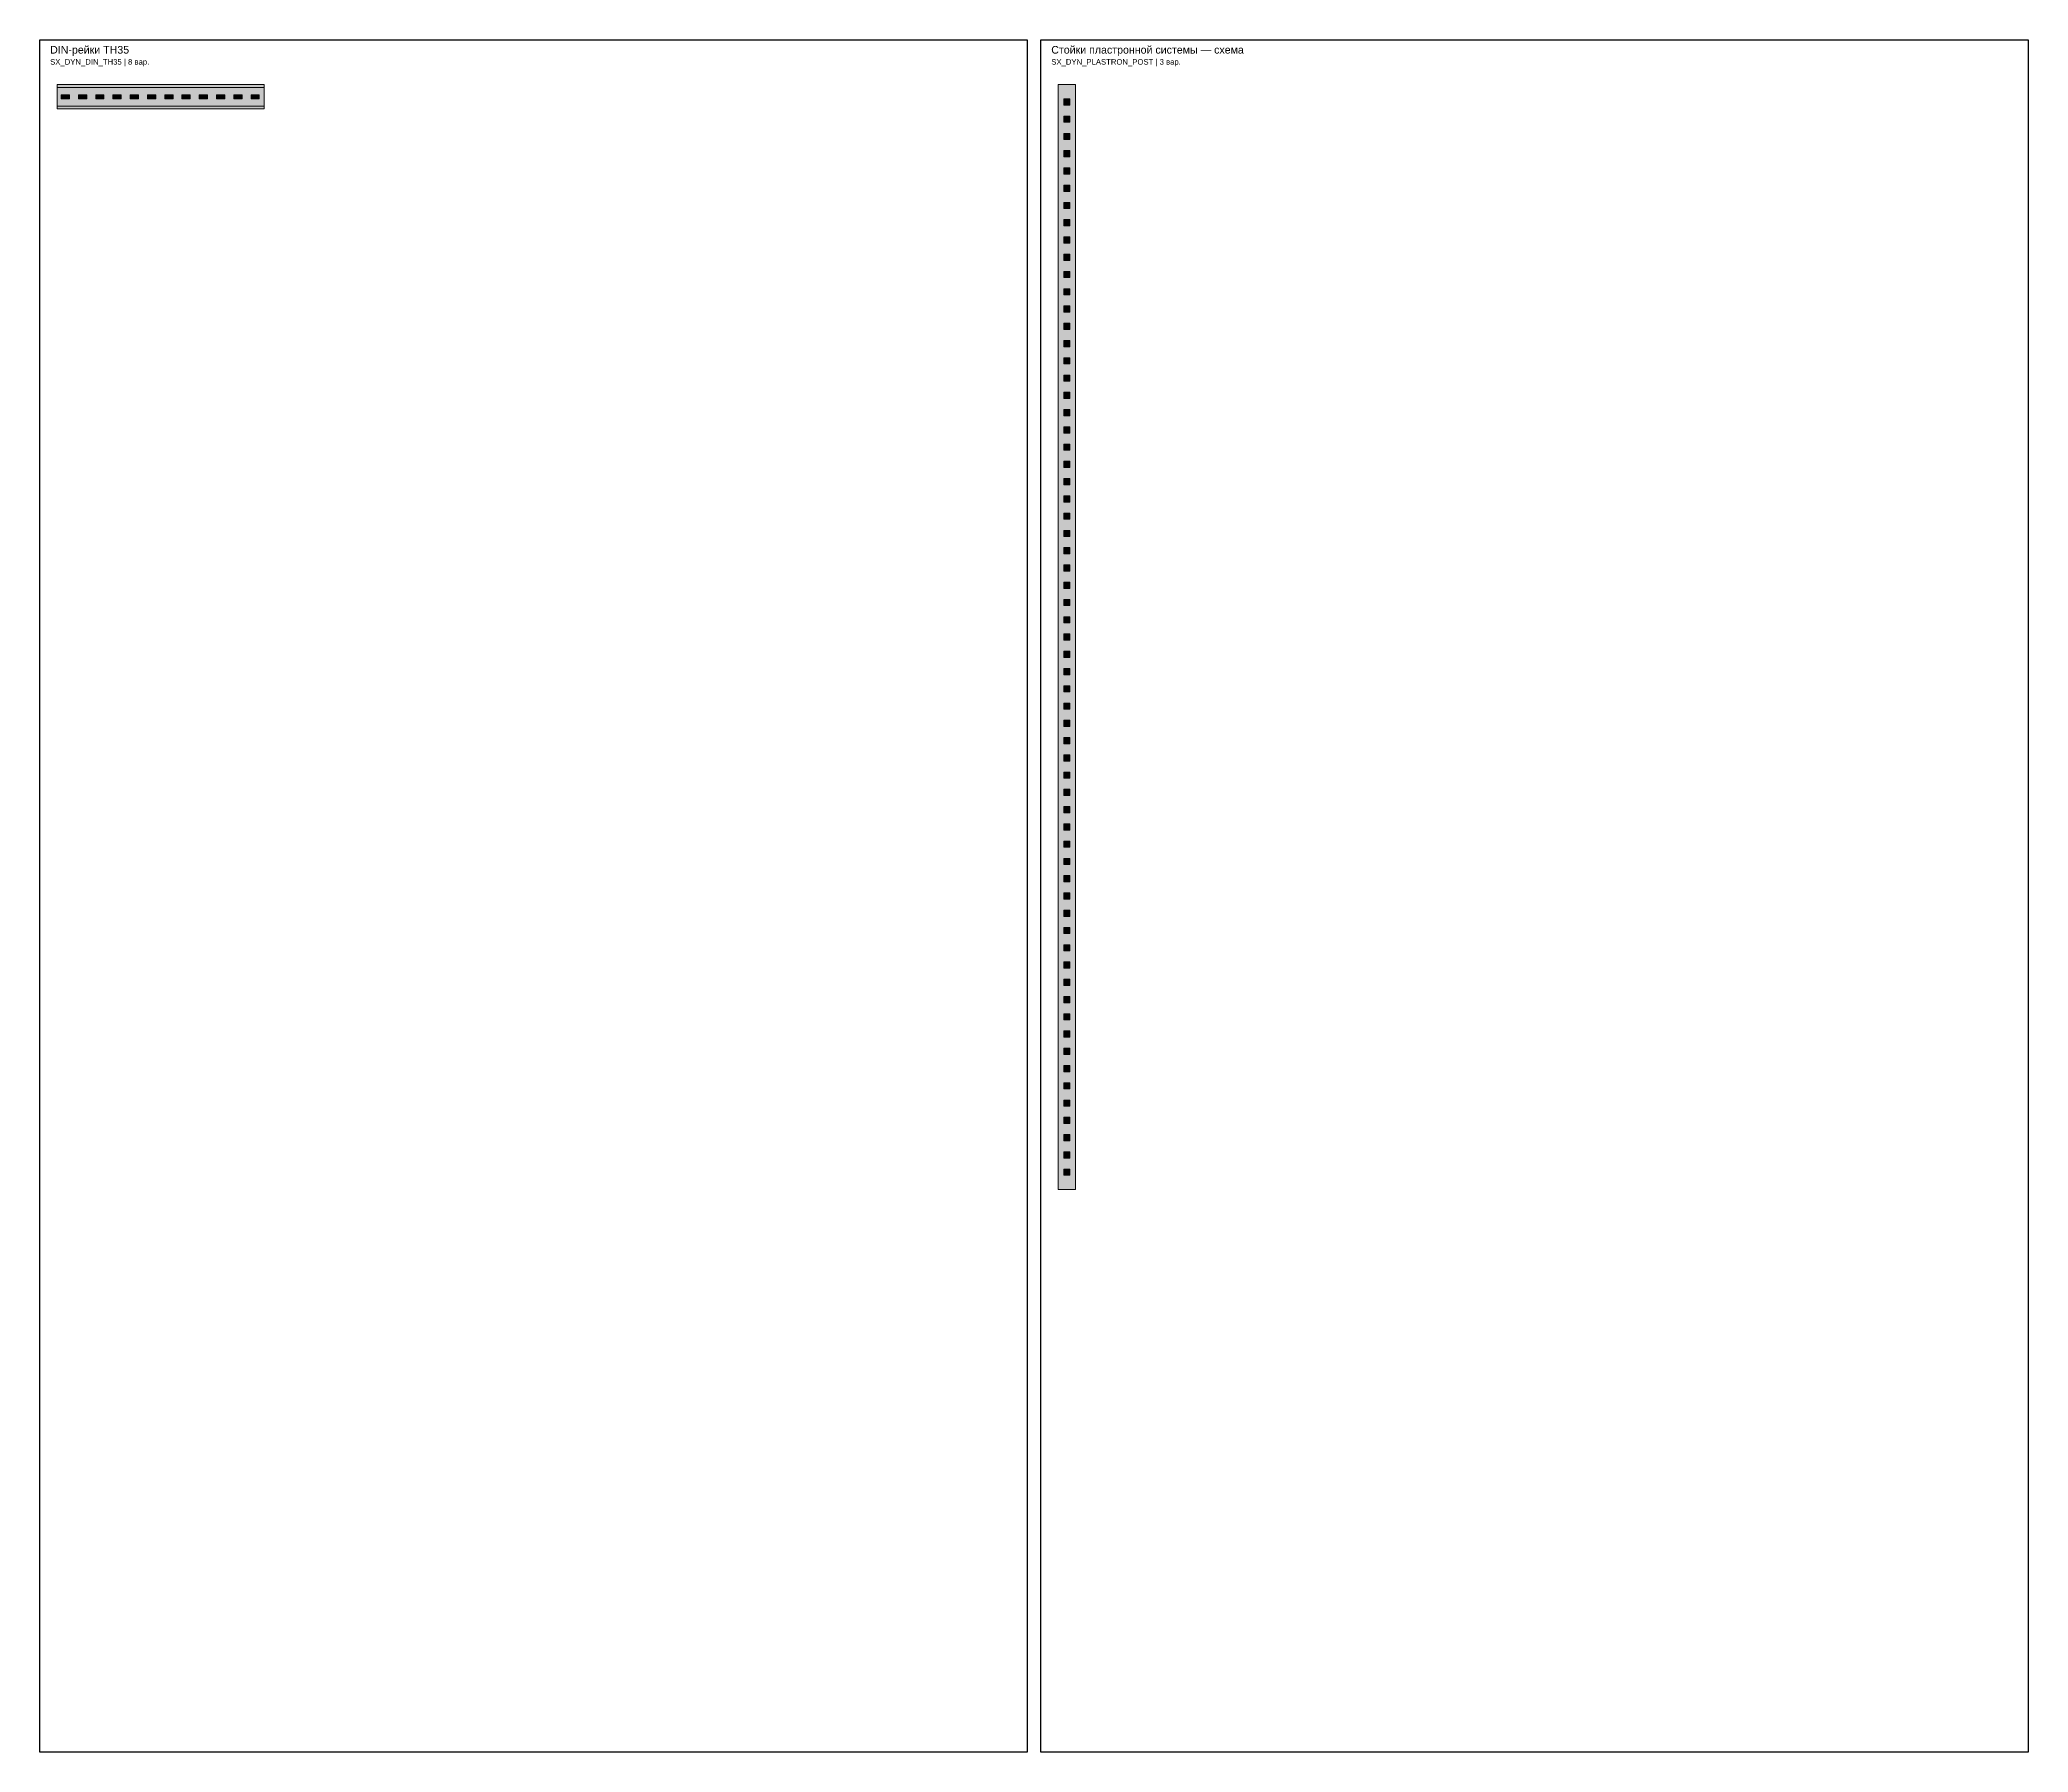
# Model space of a CAD drawing. Header units: millimetres. Extents: x 27500 to 33280, y -10980 to 420.
# Drawn here: x 27500 to 30380, y -10980 to -8500 of the extents above; entities that cross this region are included whole.
import ezdxf

# ---------------------------------------------------------------- set-up
doc = ezdxf.new("R2010")
doc.units = ezdxf.units.MM
for name, color, linetype, lineweight, true_color in [('CQEN_DETAIL', 7, 'Continuous', 5, 0x464d50), ('CQEN_HARDWARE', 7, 'Continuous', 5, 0x848c8f), ('CT_DETAIL', 7, 'Continuous', 5, 0x34393c), ('DIN_LAYOUT', 7, 'Continuous', 5, 0xacb5ba)]:
    doc.layers.add(name, color=color, linetype=linetype, lineweight=lineweight, true_color=true_color)
doc.layers.add('LAYOUT_PARAMETERS', color=7, linetype='Continuous', plot=False)
doc.styles.add('LAYOUT_CONTACTOR_ARIAL', font='arial.ttf')
doc.styles.get("Standard").update_dxf_attribs({"font": 'arial.ttf'})
doc.styles.add('SX_DYNAMIC_ARIAL', font='arial.ttf')

# ---------------------------------------------------------------- blocks, each defined once
blk = doc.blocks.new('SX_DYN_DIN_TH35_G001')
at = {"layer": 'CQEN_DETAIL'}
for points in [[(6, -3), (18, -3), (18, 3), (6, 3)], [(31, -3), (43, -3), (43, 3), (31, 3)], [(56, -3), (68, -3), (68, 3), (56, 3)], [(81, -3), (93, -3), (93, 3), (81, 3)], [(106, -3), (118, -3), (118, 3), (106, 3)], [(131, -3), (143, -3), (143, 3), (131, 3)], [(156, -3), (168, -3), (168, 3), (156, 3)], [(181, -3), (193, -3), (193, 3), (181, 3)], [(206, -3), (218, -3), (218, 3), (206, 3)], [(231, -3), (243, -3), (243, 3), (231, 3)], [(256, -3), (268, -3), (268, 3), (256, 3)], [(281, -3), (293, -3), (293, 3), (281, 3)]]:
    blk.add_hatch(color=256, dxfattribs=at).paths.add_polyline_path(points)
at = {"layer": 'DIN_LAYOUT'}
blk.add_hatch(color=256, dxfattribs=at).paths.add_polyline_path([(0, -17.5), (300, -17.5), (300, 17.5), (0, 17.5)])
at = {"layer": 'CQEN_DETAIL'}
for p, q in [((0, 13.5), (300, 13.5)), ((0, -13.5), (300, -13.5))]:
    blk.add_line(p, q, dxfattribs=at)
for points in [[(6, -3), (18, -3), (18, 3), (6, 3)], [(31, -3), (43, -3), (43, 3), (31, 3)], [(56, -3), (68, -3), (68, 3), (56, 3)], [(81, -3), (93, -3), (93, 3), (81, 3)], [(106, -3), (118, -3), (118, 3), (106, 3)], [(131, -3), (143, -3), (143, 3), (131, 3)], [(156, -3), (168, -3), (168, 3), (156, 3)], [(181, -3), (193, -3), (193, 3), (181, 3)], [(206, -3), (218, -3), (218, 3), (206, 3)], [(231, -3), (243, -3), (243, 3), (231, 3)], [(256, -3), (268, -3), (268, 3), (256, 3)], [(281, -3), (293, -3), (293, 3), (281, 3)]]:
    blk.add_lwpolyline(points, close=True, dxfattribs=at)
at = {"layer": 'CT_DETAIL'}
blk.add_lwpolyline([(0, -17.5), (300, -17.5), (300, 17.5), (0, 17.5)], close=True, dxfattribs=at)
blk = doc.blocks.new('*U500')
blk.add_blockref('SX_DYN_DIN_TH35_G001', (0, 0))
at = {"flags": 1}
for tag in ['WIDTH_MM', 'MODEL', 'SOURCE_BLOCK']:
    blk.add_attdef(tag, (0, 0), '', height=1, dxfattribs=at)
at = {"layer": 'LAYOUT_PARAMETERS', "style": 'LAYOUT_CONTACTOR_ARIAL', "flags": 1}
for tag in ['GRID_MM', 'PROFILE', 'LENGTH_MM', 'HEIGHT_MM', 'DEPTH_MM', 'NOTE']:
    blk.add_attdef(tag, (0, 0), '', height=1.7, dxfattribs=at)
blk = doc.blocks.new('SX_DYN_PLASTRON_POST_G001')
at = {"layer": 'CQEN_DETAIL'}
for points in [[(8, 1570.5), (17, 1570.5), (17, 1579.5), (8, 1579.5)], [(8, 1545.5), (17, 1545.5), (17, 1554.5), (8, 1554.5)], [(8, 1520.5), (17, 1520.5), (17, 1529.5), (8, 1529.5)], [(8, 1495.5), (17, 1495.5), (17, 1504.5), (8, 1504.5)], [(8, 1470.5), (17, 1470.5), (17, 1479.5), (8, 1479.5)], [(8, 1445.5), (17, 1445.5), (17, 1454.5), (8, 1454.5)], [(8, 1420.5), (17, 1420.5), (17, 1429.5), (8, 1429.5)], [(8, 1395.5), (17, 1395.5), (17, 1404.5), (8, 1404.5)], [(8, 1370.5), (17, 1370.5), (17, 1379.5), (8, 1379.5)], [(8, 1345.5), (17, 1345.5), (17, 1354.5), (8, 1354.5)], [(8, 1320.5), (17, 1320.5), (17, 1329.5), (8, 1329.5)], [(8, 1295.5), (17, 1295.5), (17, 1304.5), (8, 1304.5)], [(8, 1270.5), (17, 1270.5), (17, 1279.5), (8, 1279.5)], [(8, 1245.5), (17, 1245.5), (17, 1254.5), (8, 1254.5)], [(8, 1220.5), (17, 1220.5), (17, 1229.5), (8, 1229.5)], [(8, 1195.5), (17, 1195.5), (17, 1204.5), (8, 1204.5)], [(8, 1170.5), (17, 1170.5), (17, 1179.5), (8, 1179.5)], [(8, 1145.5), (17, 1145.5), (17, 1154.5), (8, 1154.5)], [(8, 1120.5), (17, 1120.5), (17, 1129.5), (8, 1129.5)], [(8, 1095.5), (17, 1095.5), (17, 1104.5), (8, 1104.5)], [(8, 1070.5), (17, 1070.5), (17, 1079.5), (8, 1079.5)], [(8, 1045.5), (17, 1045.5), (17, 1054.5), (8, 1054.5)], [(8, 1020.5), (17, 1020.5), (17, 1029.5), (8, 1029.5)], [(8, 995.5), (17, 995.5), (17, 1004.5), (8, 1004.5)], [(8, 970.5), (17, 970.5), (17, 979.5), (8, 979.5)], [(8, 945.5), (17, 945.5), (17, 954.5), (8, 954.5)], [(8, 920.5), (17, 920.5), (17, 929.5), (8, 929.5)], [(8, 895.5), (17, 895.5), (17, 904.5), (8, 904.5)], [(8, 870.5), (17, 870.5), (17, 879.5), (8, 879.5)], [(8, 845.5), (17, 845.5), (17, 854.5), (8, 854.5)], [(8, 820.5), (17, 820.5), (17, 829.5), (8, 829.5)], [(8, 795.5), (17, 795.5), (17, 804.5), (8, 804.5)], [(8, 770.5), (17, 770.5), (17, 779.5), (8, 779.5)], [(8, 745.5), (17, 745.5), (17, 754.5), (8, 754.5)], [(8, 720.5), (17, 720.5), (17, 729.5), (8, 729.5)], [(8, 695.5), (17, 695.5), (17, 704.5), (8, 704.5)], [(8, 670.5), (17, 670.5), (17, 679.5), (8, 679.5)], [(8, 645.5), (17, 645.5), (17, 654.5), (8, 654.5)], [(8, 620.5), (17, 620.5), (17, 629.5), (8, 629.5)], [(8, 595.5), (17, 595.5), (17, 604.5), (8, 604.5)], [(8, 570.5), (17, 570.5), (17, 579.5), (8, 579.5)], [(8, 545.5), (17, 545.5), (17, 554.5), (8, 554.5)], [(8, 520.5), (17, 520.5), (17, 529.5), (8, 529.5)], [(8, 495.5), (17, 495.5), (17, 504.5), (8, 504.5)], [(8, 470.5), (17, 470.5), (17, 479.5), (8, 479.5)], [(8, 445.5), (17, 445.5), (17, 454.5), (8, 454.5)], [(8, 420.5), (17, 420.5), (17, 429.5), (8, 429.5)], [(8, 395.5), (17, 395.5), (17, 404.5), (8, 404.5)], [(8, 370.5), (17, 370.5), (17, 379.5), (8, 379.5)], [(8, 345.5), (17, 345.5), (17, 354.5), (8, 354.5)], [(8, 320.5), (17, 320.5), (17, 329.5), (8, 329.5)], [(8, 295.5), (17, 295.5), (17, 304.5), (8, 304.5)], [(8, 270.5), (17, 270.5), (17, 279.5), (8, 279.5)], [(8, 245.5), (17, 245.5), (17, 254.5), (8, 254.5)], [(8, 220.5), (17, 220.5), (17, 229.5), (8, 229.5)], [(8, 195.5), (17, 195.5), (17, 204.5), (8, 204.5)], [(8, 170.5), (17, 170.5), (17, 179.5), (8, 179.5)], [(8, 145.5), (17, 145.5), (17, 154.5), (8, 154.5)], [(8, 120.5), (17, 120.5), (17, 129.5), (8, 129.5)], [(8, 95.5), (17, 95.5), (17, 104.5), (8, 104.5)], [(8, 70.5), (17, 70.5), (17, 79.5), (8, 79.5)], [(8, 45.5), (17, 45.5), (17, 54.5), (8, 54.5)], [(8, 20.5), (17, 20.5), (17, 29.5), (8, 29.5)]]:
    blk.add_hatch(color=256, dxfattribs=at).paths.add_polyline_path(points)
at = {"layer": 'CQEN_HARDWARE'}
blk.add_hatch(color=256, dxfattribs=at).paths.add_polyline_path([(0, 0), (25, 0), (25, 1600), (0, 1600)])
at = {"layer": 'CQEN_DETAIL'}
for points in [[(0, 0), (25, 0), (25, 1600), (0, 1600)], [(8, 1570.5), (17, 1570.5), (17, 1579.5), (8, 1579.5)], [(8, 1545.5), (17, 1545.5), (17, 1554.5), (8, 1554.5)], [(8, 1520.5), (17, 1520.5), (17, 1529.5), (8, 1529.5)], [(8, 1495.5), (17, 1495.5), (17, 1504.5), (8, 1504.5)], [(8, 1470.5), (17, 1470.5), (17, 1479.5), (8, 1479.5)], [(8, 1445.5), (17, 1445.5), (17, 1454.5), (8, 1454.5)], [(8, 1420.5), (17, 1420.5), (17, 1429.5), (8, 1429.5)], [(8, 1395.5), (17, 1395.5), (17, 1404.5), (8, 1404.5)], [(8, 1370.5), (17, 1370.5), (17, 1379.5), (8, 1379.5)], [(8, 1345.5), (17, 1345.5), (17, 1354.5), (8, 1354.5)], [(8, 1320.5), (17, 1320.5), (17, 1329.5), (8, 1329.5)], [(8, 1295.5), (17, 1295.5), (17, 1304.5), (8, 1304.5)], [(8, 1270.5), (17, 1270.5), (17, 1279.5), (8, 1279.5)], [(8, 1245.5), (17, 1245.5), (17, 1254.5), (8, 1254.5)], [(8, 1220.5), (17, 1220.5), (17, 1229.5), (8, 1229.5)], [(8, 1195.5), (17, 1195.5), (17, 1204.5), (8, 1204.5)], [(8, 1170.5), (17, 1170.5), (17, 1179.5), (8, 1179.5)], [(8, 1145.5), (17, 1145.5), (17, 1154.5), (8, 1154.5)], [(8, 1120.5), (17, 1120.5), (17, 1129.5), (8, 1129.5)], [(8, 1095.5), (17, 1095.5), (17, 1104.5), (8, 1104.5)], [(8, 1070.5), (17, 1070.5), (17, 1079.5), (8, 1079.5)], [(8, 1045.5), (17, 1045.5), (17, 1054.5), (8, 1054.5)], [(8, 1020.5), (17, 1020.5), (17, 1029.5), (8, 1029.5)], [(8, 995.5), (17, 995.5), (17, 1004.5), (8, 1004.5)], [(8, 970.5), (17, 970.5), (17, 979.5), (8, 979.5)], [(8, 945.5), (17, 945.5), (17, 954.5), (8, 954.5)], [(8, 920.5), (17, 920.5), (17, 929.5), (8, 929.5)], [(8, 895.5), (17, 895.5), (17, 904.5), (8, 904.5)], [(8, 870.5), (17, 870.5), (17, 879.5), (8, 879.5)], [(8, 845.5), (17, 845.5), (17, 854.5), (8, 854.5)], [(8, 820.5), (17, 820.5), (17, 829.5), (8, 829.5)], [(8, 795.5), (17, 795.5), (17, 804.5), (8, 804.5)], [(8, 770.5), (17, 770.5), (17, 779.5), (8, 779.5)], [(8, 745.5), (17, 745.5), (17, 754.5), (8, 754.5)], [(8, 720.5), (17, 720.5), (17, 729.5), (8, 729.5)], [(8, 695.5), (17, 695.5), (17, 704.5), (8, 704.5)], [(8, 670.5), (17, 670.5), (17, 679.5), (8, 679.5)], [(8, 645.5), (17, 645.5), (17, 654.5), (8, 654.5)], [(8, 620.5), (17, 620.5), (17, 629.5), (8, 629.5)], [(8, 595.5), (17, 595.5), (17, 604.5), (8, 604.5)], [(8, 570.5), (17, 570.5), (17, 579.5), (8, 579.5)], [(8, 545.5), (17, 545.5), (17, 554.5), (8, 554.5)], [(8, 520.5), (17, 520.5), (17, 529.5), (8, 529.5)], [(8, 495.5), (17, 495.5), (17, 504.5), (8, 504.5)], [(8, 470.5), (17, 470.5), (17, 479.5), (8, 479.5)], [(8, 445.5), (17, 445.5), (17, 454.5), (8, 454.5)], [(8, 420.5), (17, 420.5), (17, 429.5), (8, 429.5)], [(8, 395.5), (17, 395.5), (17, 404.5), (8, 404.5)], [(8, 370.5), (17, 370.5), (17, 379.5), (8, 379.5)], [(8, 345.5), (17, 345.5), (17, 354.5), (8, 354.5)], [(8, 320.5), (17, 320.5), (17, 329.5), (8, 329.5)], [(8, 295.5), (17, 295.5), (17, 304.5), (8, 304.5)], [(8, 270.5), (17, 270.5), (17, 279.5), (8, 279.5)], [(8, 245.5), (17, 245.5), (17, 254.5), (8, 254.5)], [(8, 220.5), (17, 220.5), (17, 229.5), (8, 229.5)], [(8, 195.5), (17, 195.5), (17, 204.5), (8, 204.5)], [(8, 170.5), (17, 170.5), (17, 179.5), (8, 179.5)], [(8, 145.5), (17, 145.5), (17, 154.5), (8, 154.5)], [(8, 120.5), (17, 120.5), (17, 129.5), (8, 129.5)], [(8, 95.5), (17, 95.5), (17, 104.5), (8, 104.5)], [(8, 70.5), (17, 70.5), (17, 79.5), (8, 79.5)], [(8, 45.5), (17, 45.5), (17, 54.5), (8, 54.5)], [(8, 20.5), (17, 20.5), (17, 29.5), (8, 29.5)]]:
    blk.add_lwpolyline(points, close=True, dxfattribs=at)
blk = doc.blocks.new('*U501')
blk.add_blockref('SX_DYN_PLASTRON_POST_G001', (0, 0))
at = {"flags": 1}
for tag in ['WIDTH_MM', 'MODEL', 'SOURCE_BLOCK', 'HEIGHT_MM']:
    blk.add_attdef(tag, (0, 0), '', height=1, dxfattribs=at)
at = {"layer": 'LAYOUT_PARAMETERS', "style": 'LAYOUT_CONTACTOR_ARIAL', "flags": 1}
for tag in ['VIEW', 'CABINET_HEIGHT_MM', 'GRID_MM', 'REFERENCE_ARTICLE', 'NOTE']:
    blk.add_attdef(tag, (0, 0), '', height=1.7, dxfattribs=at)

msp = doc.modelspace()

# ---------------------------------------------------------------- linework, layer by layer
at = {"color": 8}
for points in [[(27500, -8500), (28930, -8500), (28930, -10980), (27500, -10980)], [(28950, -8500), (30380, -8500), (30380, -10980), (28950, -10980)]]:
    msp.add_lwpolyline(points, close=True, dxfattribs=at)

# ---------------------------------------------------------------- block references
for name, p in [('*U500', (27525, -8582.5)), ('*U501', (28975, -10165))]:
    msp.add_blockref(name, p)

# ---------------------------------------------------------------- texts
at = {"color": 7, "style": 'SX_DYNAMIC_ARIAL'}
for s, height, p in [('DIN-рейки TH35', 11, (27515, -8520)), ('Стойки пластронной системы — схема', 11, (28965, -8520)), ('SX_DYN_DIN_TH35 | 8 вар.', 8, (27515, -8536)), ('SX_DYN_PLASTRON_POST | 3 вар.', 8, (28965, -8536))]:
    msp.add_text(s, height=height, dxfattribs=at).set_placement(p)

doc.saveas('drawing.dxf')
